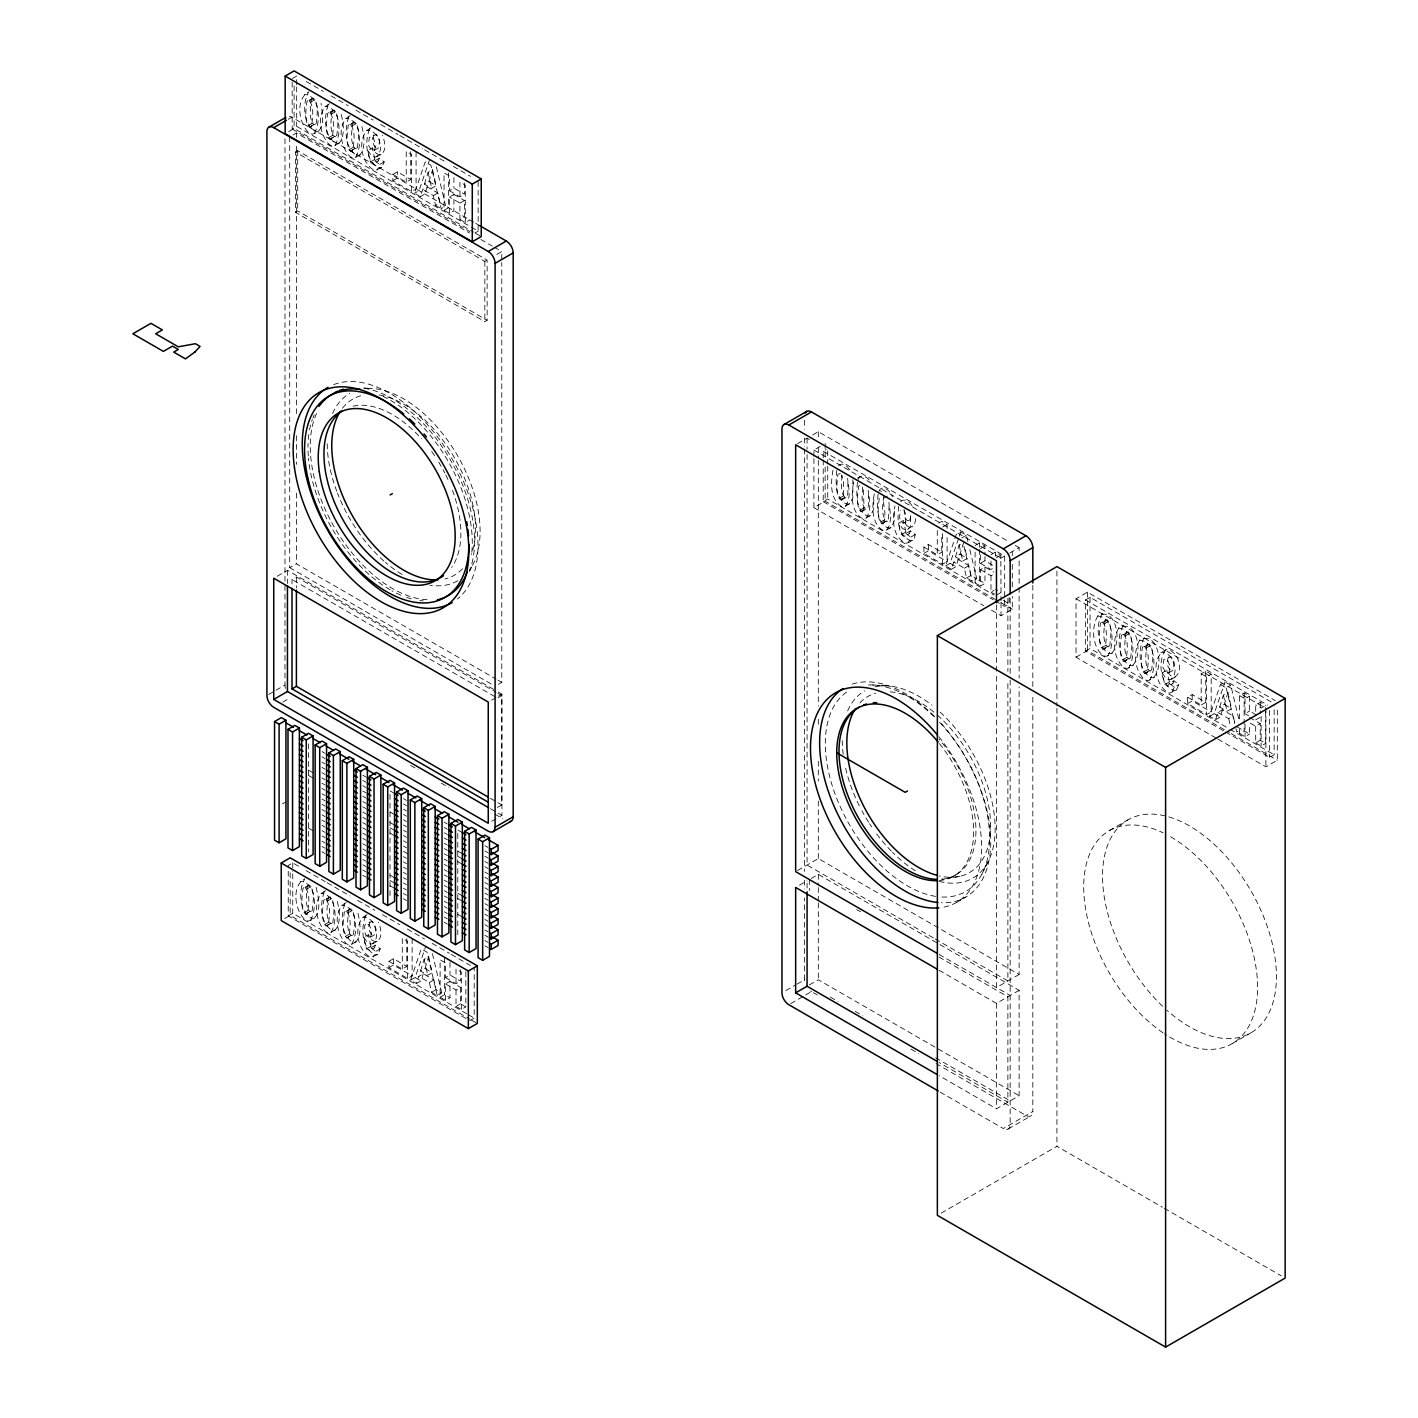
<?xml version="1.0" encoding="UTF-8"?>
<svg xmlns="http://www.w3.org/2000/svg" width="1418" height="1418" viewBox="0 0 1418 1418"><rect width="100%" height="100%" fill="white"/><g stroke="black" fill="none" stroke-linecap="round" stroke-linejoin="round"><path stroke-width="0.75" stroke-dasharray="5 3.75" d="M841.743 475.278C842.221 482.368 839.527 491.461 844.809 497.204L847.202 496.3L847.875 492.844L847.875 478.823M862.392 487.207C862.871 494.297 860.177 503.39 865.459 509.133L867.851 508.229L868.525 504.755L868.525 490.752M915.78 518.634L914.468 524.944L906.439 529.818A8.366 4.821 60 0 1 902.185 528.01L898.782 523.1L903.284 520.495L906.687 525.404A8.366 4.821 60 0 0 910.941 527.23L912.235 526.929M910.781 515.709L909.753 520.424L902.717 523.26L899.491 517.765L900.377 510.055M904.01 509.257L904.755 517.623L907.219 520.654L909.753 520.424M836.762 470.386C835.84 481.376 834.723 495.839 844.791 503.142A9.66 5.583 60 0 0 849.754 503.638L852.838 497.736L852.838 479.639M857.411 482.315C856.49 493.287 855.373 507.768 865.441 515.071A9.66 5.583 60 0 0 870.404 515.567L873.488 509.647L873.931 495.928M878.061 494.226C877.139 505.216 876.023 519.679 886.09 526.982A9.66 5.583 60 0 0 891.053 527.478L894.138 521.576L894.581 507.839M898.675 506.244C897.204 518.031 897.31 535.579 910.533 540.559L914.362 538.149L915.266 534.551L910.338 530.935L905.836 533.523L904.95 536.128L902.965 536.022L900.182 532.335L898.782 523.1M370.984 127.797C355.989 135.295 360.509 164.364 375.008 170.514L381.726 167.484L384.225 161.9L379.297 158.284L374.813 160.89L373.909 163.478L370.382 161.971L367.758 150.45L372.243 147.862L375.646 152.772A8.366 4.821 60 0 0 379.9 154.58C387.504 151.992 384.774 140.843 382.293 135.242M379.297 158.284L378.411 160.89L373.909 163.478M367.049 914.699C352.054 922.196 356.574 951.265 371.073 957.416L377.791 954.385L380.29 948.802L375.362 945.186L370.86 947.791L369.974 950.397L366.447 948.872L363.823 937.351L368.308 934.763L371.711 939.673A8.366 4.821 60 0 0 375.965 941.481C383.569 938.893 380.839 927.744 378.358 922.143M375.362 945.186L374.476 947.791L369.974 950.397M879.195 498.232C878.575 506.368 876.111 516.808 881.606 523.65L888.501 520.158L889.175 502.663M883.698 495.644C883.077 503.762 880.596 514.22 886.108 521.044L887.455 521.257M910.338 530.935L909.452 533.54L904.95 536.128M1169.301 683.458L1167.528 686.383L1164.816 684.557L1162.157 672.876L1166.713 670.235L1170.169 675.216A8.49 4.892 60 0 0 1174.476 677.06C1184.881 671.547 1178.057 650.88 1167.032 649.409C1149.679 655.293 1154.482 686.932 1169.513 693.225L1176.337 690.141L1178.872 684.486L1173.874 680.817L1169.301 683.458L1174.317 687.11L1178.872 684.486M1173.874 680.817L1172.97 683.458L1168.397 686.099M384.225 161.9L379.74 164.488L377.223 170.071M380.29 948.802L375.805 951.389L373.288 956.99M915.266 534.551L910.764 537.138L908.264 542.722L906.049 543.165C892.117 537.582 892.135 518.421 894.988 506.031M1174.317 687.11L1171.764 692.782M833.004 470.102C830.895 481.783 829.707 497.665 840.289 505.747A9.66 5.583 60 0 0 845.252 506.244L849.754 503.638M853.654 482.014C851.544 493.712 850.357 509.594 860.939 517.659A9.66 5.583 60 0 0 865.902 518.155L870.404 515.567M874.303 493.943C872.194 505.641 871.006 521.523 881.588 529.588A9.66 5.583 60 0 0 886.551 530.084L891.053 527.496M424.443 184.145L428.094 172.376L432.579 169.77L436.195 185.74L431.692 188.346L424.443 184.145L428.927 181.557L432.579 169.77M420.508 971.046L424.142 959.277L428.644 956.671L432.26 972.642L427.757 975.247L420.508 971.046L424.992 968.459L428.644 956.671M955.484 556.795L959.117 545.008L963.62 542.42L959.968 554.208L955.484 556.795L962.733 560.979L967.218 558.391L964.524 546.409M1219.675 707.068L1223.38 695.104L1227.935 692.48L1231.586 708.681L1227.031 711.304L1219.675 707.068L1224.23 704.427L1227.935 692.48M436.354 166.792L445.713 206.053L441.211 208.641L430.877 165.25L425.187 161.971L414.552 193.256L420.384 196.623L422.706 189.463L427.208 186.857L437.825 192.99L440.005 202.756L435.521 205.362L433.323 195.595L422.706 189.463M427.208 186.857L424.886 194.018L420.384 196.623M437.276 995.542L426.942 952.152L421.252 948.872L410.617 980.157L416.449 983.525L418.771 976.364L423.273 973.776L433.89 979.891L436.07 989.658L441.778 992.955L437.276 995.542L431.586 992.263L429.388 982.497L418.771 976.364M416.449 983.525L420.951 980.937L423.273 973.776M967.891 541.499L966.402 535.295L960.73 532.016L956.228 534.604L945.593 565.906L951.425 569.274L953.747 562.113L958.249 559.507L968.866 565.64L971.046 575.407L976.754 578.704L972.252 581.291L966.544 577.995L964.364 568.228L953.747 562.113M951.425 569.274L955.927 566.668L958.249 559.507M1238.765 718.802L1230.771 685.249L1224.992 681.916L1220.437 684.557L1209.643 716.303L1215.563 719.724L1217.92 712.456L1222.493 709.815L1233.252 716.037L1235.025 723.96M1215.563 719.724L1220.136 717.083L1222.493 709.815M429.689 159.365L419.054 190.65L414.552 193.256M410.617 980.157L415.119 977.551L425.754 946.267M945.593 565.906L950.095 563.301L958.603 538.273M959.312 536.181L960.73 532.016M1209.643 716.303L1214.216 713.662L1224.992 681.916M374.21 150.379L378.712 147.791L379.51 139.833L376.444 134.426L369.336 137.404L368.45 145.115L371.693 150.609L374.21 150.379L374.99 148.66L375.008 142.42L373.253 138.166L370.577 136.695M363.823 937.351L367.227 942.261A8.366 4.821 60 0 0 371.463 944.087C379.457 940.701 376.833 926.769 372.509 921.328L365.401 924.306L364.55 926.114L365.277 934.48L369.141 937.883L371.055 935.561L371.073 929.322L369.318 925.068L366.642 923.597M370.275 937.28L374.777 934.692C377.844 927.638 370.807 915.638 362.547 917.286M905.251 523.029L906.049 515.071L904.276 510.817M1168.716 672.806L1173.271 670.165L1174.086 662.082L1170.984 656.605L1163.77 659.636L1162.866 667.453L1166.145 673.018L1168.716 672.806L1169.495 671.051L1169.513 664.723L1167.723 660.398L1165.011 658.909M373.838 134.816L372.686 139.567L373.714 144.973L376.178 148.004L378.712 147.791M369.903 921.718L368.751 926.468L369.779 931.874L372.243 934.905L374.777 934.692M1168.326 656.995L1167.174 661.816L1168.202 667.311L1170.719 670.395L1173.271 670.165M469.464 571.454L472.938 564.453M981.93 874.073L987.991 861.807M328.161 104.861C324.137 116.63 323.694 133.877 334.4 142.42A9.66 5.583 60 0 0 339.363 142.917C345.726 134.533 343.103 121.682 340.657 112.057M348.81 116.772C344.787 128.559 344.344 145.806 355.049 154.349A9.66 5.583 60 0 0 360.012 154.846C366.376 146.462 363.752 133.593 361.306 123.986M324.226 891.762C320.202 903.55 319.759 920.778 330.465 929.322A9.66 5.583 60 0 0 335.428 929.818C341.791 921.434 339.168 908.584 336.722 898.977M344.875 903.674C340.852 915.461 340.409 932.707 351.115 941.251A9.66 5.583 60 0 0 356.078 941.747C362.441 933.363 359.817 920.495 357.371 910.888M858.156 479.426C860.513 472.637 868.578 477.494 870.404 482.102M878.806 491.337C882.102 483.467 891.089 491.266 892.347 496.637M369.602 128.896C364.621 141.215 365.33 161.989 379.51 167.909L381.726 167.484M365.667 915.798C360.686 928.134 361.395 948.89 375.575 954.81L377.791 954.385M307.901 100.625L306.855 101.742C306.253 109.877 303.771 120.317 309.266 127.159L316.179 123.667C316.817 115.532 319.263 105.092 313.768 98.25L307.901 100.625L309.266 100.838C314.761 107.697 312.314 118.119 311.676 126.255L310.631 127.372M312.403 98.019L311.357 99.154C310.737 107.272 308.273 117.729 313.768 124.554L315.115 124.766M328.551 112.554L327.505 113.67C326.902 121.806 324.421 132.246 329.915 139.088L336.828 135.579C337.466 127.443 339.912 117.02 334.418 110.161L328.551 112.554L329.915 112.766C335.41 119.608 332.964 130.048 332.326 138.184L331.28 139.283M333.053 109.948L332.007 111.065C331.387 119.201 328.923 129.641 334.418 136.482L335.765 136.695M349.2 124.465L348.154 125.582C347.552 133.717 345.07 144.157 350.565 150.999L357.478 147.507C358.116 139.372 360.562 128.932 355.067 122.09L349.2 124.465L350.565 124.678C356.06 131.537 353.614 141.977 352.976 150.095L351.93 151.212M353.702 121.877L352.657 122.994C352.036 131.13 349.572 141.57 355.067 148.411L356.414 148.606M303.966 887.526L302.92 888.643C302.318 896.779 299.836 907.219 305.331 914.061L312.226 910.569C312.882 902.433 315.328 891.993 309.833 885.151L303.966 887.526L305.331 887.739C310.826 894.598 308.38 905.021 307.741 913.157L306.696 914.273M308.468 884.938L307.422 886.055C306.802 894.191 304.321 904.631 309.833 911.473L311.18 911.668M324.616 899.455L323.57 900.572C322.967 908.708 320.486 919.148 325.98 925.989L332.875 922.48C333.531 914.362 335.977 903.922 330.483 897.062L324.616 899.455L325.98 899.668C331.475 906.51 329.029 916.95 328.391 925.085L327.345 926.184M329.118 896.85L328.072 897.966C327.452 906.102 324.97 916.542 330.483 923.384L331.83 923.597M345.265 911.366L344.219 912.483C343.617 920.619 341.135 931.077 346.63 937.901L353.525 934.409C354.181 926.273 356.627 915.833 351.132 908.991L345.265 911.366L346.63 911.579C352.125 918.439 349.679 928.879 349.041 937.014L347.995 938.113M349.767 908.778L348.722 909.895C348.101 918.031 345.62 928.471 351.132 935.313L352.479 935.525M859.592 485.186L858.546 486.321C857.925 494.439 855.462 504.897 860.956 511.721L866.806 509.346M1101.431 622.307L1100.368 623.441C1099.748 631.701 1097.231 642.301 1102.814 649.231L1109.815 645.686C1110.471 637.426 1112.953 626.845 1107.387 619.896L1101.431 622.307L1102.814 622.52C1108.38 629.486 1105.916 640.067 1105.242 648.327L1104.179 649.444M1105.987 619.666L1104.941 620.818C1104.303 629.06 1101.786 639.66 1107.387 646.59L1108.752 646.803M1122.382 634.413L1121.319 635.548C1120.699 643.79 1118.182 654.389 1123.765 661.337L1130.766 657.775C1131.422 649.533 1133.904 638.933 1128.338 631.985L1122.382 634.413L1123.765 634.626C1129.331 641.574 1126.867 652.156 1126.211 660.416L1125.148 661.55M1126.955 631.772L1125.892 632.907C1125.254 641.166 1122.737 651.766 1128.338 658.696L1129.703 658.909M1143.333 646.502L1142.27 647.636C1141.65 655.896 1139.133 666.495 1144.716 673.426L1151.717 669.881C1152.373 661.621 1154.855 651.039 1149.289 644.091L1143.333 646.502L1144.716 646.714C1150.282 653.68 1147.818 664.262 1147.162 672.522L1146.099 673.639M1147.906 643.861L1146.843 645.013C1146.223 653.255 1143.706 663.854 1149.289 670.785L1150.654 670.998M840.307 473.488L837.896 474.392C837.276 482.528 834.812 492.968 840.307 499.81L842.717 498.906L843.373 495.431L843.373 481.429L841.654 474.835M862.304 511.933L864.023 507.36L863.367 489.086M882.953 523.862L884.672 519.272L884.903 512.394L882.953 498.675L887.455 496.087M318.713 130.988A9.66 5.583 60 0 1 313.75 130.491C303.222 121.824 302.264 102.77 308.805 91.816C294.926 99.065 298.737 124.022 309.248 133.097A9.66 5.583 60 0 0 314.229 133.593C326.388 129.109 322.046 113.068 321.053 103.266M329.455 103.744C315.576 110.994 319.387 135.933 329.898 145.008A9.66 5.583 60 0 0 334.878 145.522L339.363 142.917M350.104 115.656C336.226 122.905 340.036 147.862 350.547 156.937A9.66 5.583 60 0 0 355.528 157.433L360.012 154.846M314.778 917.907A9.66 5.583 60 0 1 309.815 917.411C299.287 908.725 298.329 889.671 304.87 878.717C290.991 885.966 294.802 910.923 305.313 919.998A9.66 5.583 60 0 0 310.294 920.495C323.074 915.248 318.359 897.488 316.072 887.048M325.52 890.646C311.641 897.895 315.452 922.834 325.963 931.927A9.66 5.583 60 0 0 330.943 932.424L335.428 929.818M838.552 465.583C843.462 460.956 849.435 468.294 851.048 472.797M346.169 902.557C332.291 909.824 336.101 934.763 346.612 943.839A9.66 5.583 60 0 0 351.593 944.335L356.078 941.747M1097.78 615.997C1091.133 627.111 1092.108 646.448 1102.796 655.258A9.802 5.654 60 0 0 1107.83 655.754C1124.155 649.798 1117.49 604.44 1097.78 615.997C1114.194 617.114 1114.725 644.977 1107.83 655.772M1102.335 613.374C1095.706 624.487 1096.681 643.825 1107.352 652.617A9.802 5.654 60 0 0 1112.403 653.131M1118.731 628.103C1112.102 639.217 1113.059 658.555 1123.747 667.346A9.802 5.654 60 0 0 1128.781 667.86C1145.124 661.905 1138.459 616.529 1118.731 628.103C1135.144 629.202 1135.676 657.083 1128.781 667.86M1123.286 625.462C1116.657 636.576 1117.632 655.914 1128.303 664.723A9.802 5.654 60 0 0 1133.354 665.219M1139.682 640.192C1133.053 651.305 1134.028 670.643 1144.698 679.452A9.802 5.654 60 0 0 1149.75 679.949C1166.075 673.993 1159.41 628.635 1139.682 640.192C1156.113 641.308 1156.627 669.172 1149.75 679.949M1144.237 637.568C1137.608 648.682 1138.583 668.02 1149.271 676.811A9.802 5.654 60 0 0 1154.305 677.325M314.229 133.593C321.017 122.976 320.486 95.502 304.303 94.403M334.878 145.522C341.667 134.887 341.135 107.413 324.952 106.332M355.528 157.433C362.317 146.816 361.785 119.342 345.602 118.261M310.294 920.495C317.065 909.877 316.551 882.404 300.368 881.322M330.943 932.424C337.714 921.789 337.2 894.315 321.017 893.234M845.252 506.244C851.42 498.852 848.655 487.349 847.592 478.504M351.593 944.335C358.364 933.718 357.85 906.244 341.667 905.163M865.902 518.155C872.07 510.764 869.305 499.278 868.241 490.433M886.551 530.084C892.72 522.693 889.955 511.189 888.891 502.344M900.625 501.547C905.393 497.186 911.331 503.585 913.316 507.892M1165.436 649.869C1157.637 661.337 1159.764 684.539 1174.086 690.584L1176.337 690.141M367.758 150.45L371.161 155.36A8.366 4.821 60 0 0 375.398 157.168C386.05 151.85 378.393 128.701 366.5 130.385M907.733 529.517L910.693 525.883L910.657 515.585M1162.157 672.876L1165.614 677.857A8.49 4.892 60 0 0 1169.921 679.683C1180.715 674.294 1172.952 650.791 1160.881 652.51M309.266 100.838L313.768 98.25M310.631 102.185L315.115 99.597M288.226 119.289L291.842 117.198L473.789 222.236M296.681 84.743L296.681 75.987L292.179 78.575L292.179 129.003L296.681 126.397L478.132 231.152L478.132 180.742M288.74 131.626L294.111 128.524L473.612 232.144M329.915 112.766L334.418 110.161M307.901 125.794L312.403 123.206M293.065 134.923L296.397 133.008L469.447 232.906M331.28 114.114L335.765 111.526M309.266 127.159L313.768 124.554M295.423 152.01L297.709 150.698L487.118 260.043L487.118 320.308L484.832 321.62L295.423 212.275L295.423 152.01L484.832 261.373L487.118 260.043M328.551 137.723L333.053 135.118M350.565 124.678L355.067 122.09M351.93 126.042L356.414 123.437M329.915 139.088L334.418 136.482M349.2 149.634L353.702 147.047M350.565 150.999L355.067 148.411M376.709 156.884L381.194 154.278M370.382 161.971L374.884 159.365L378.411 160.89M295.423 212.275L297.709 210.945L487.118 320.308M416.077 151.815L416.077 188.931L411.574 191.536L392.875 180.724L392.875 174.432L397.359 171.826L410.724 179.537L410.724 148.73M392.875 180.724L397.359 178.136L397.359 171.826M392.875 174.432L406.222 182.142L410.724 179.537M433.323 195.595L437.825 192.99M449.417 213.374L449.417 197.013L453.92 194.426L453.92 210.786L449.417 213.374L444.047 210.289L444.047 172.854L449.417 175.956L449.417 190.686L453.92 188.098L464.448 194.16L464.448 179.43M449.417 190.686L459.946 196.765L464.448 194.16M444.047 210.289L448.549 207.684L448.549 170.266M459.946 203.093L464.448 200.505L464.448 216.865L459.946 219.453L459.946 203.093L449.417 197.013M459.946 219.453L465.299 222.555L469.801 219.95M475.136 232.889L478.132 231.152M496.761 254.46L501.777 251.571L501.777 260.416M289.715 136.855L289.715 567.679L296.397 563.815L496.07 679.098M277.166 576.24L287.446 570.32L496.194 690.832M292.002 583.915L292.002 579.537L296.397 577.002L496.07 692.268M268.711 694.43L274.135 691.293M275.943 690.247L284.983 685.036L284.983 583.312M282.785 702.105L290.034 697.922M797.554 443.674L807.072 438.18L810.883 440.395M812.691 434.936L818.31 431.692L1007.649 541.002M813.914 456.436L813.914 450.038L823.273 444.632M823.22 457.801L823.22 451.225L826.215 449.488M282.43 803.864L285.851 801.879M498.427 684.327L501.777 682.395L501.777 262.614M857.482 478.114L860.496 476.377M823.22 459.999L823.22 501.653L827.722 499.047L993.894 594.993M813.914 458.581L813.914 507.662L825.152 501.174L998.928 601.498M838.942 498.445L843.444 495.839M491.674 700.084L496.814 697.124M498.516 696.132L501.937 694.146L501.937 815.368L498.516 817.335M840.307 499.81L844.809 497.204M497.381 807.462L501.777 804.91L501.777 695.564L497.381 698.099L292.002 579.537M841.654 500.022L846.156 497.417M859.592 510.356L864.094 507.768M860.956 511.721L865.459 509.133M880.241 522.285L884.743 519.697M298.471 866.185L292.746 862.888L288.244 865.476L288.244 915.904L465.884 1018.461M881.606 523.65L886.108 521.044M901.423 534.621L905.925 532.016L909.452 533.54M305.331 887.739L309.833 885.151M938.751 523.1L941.747 521.363L947.1 524.465L947.1 528.825M306.696 889.104L311.18 886.498M908.264 542.722L912.767 540.134M942.615 527.053L947.1 524.465M947.1 537.564L947.1 561.581L942.615 564.169L923.898 553.375L923.898 547.064L928.4 544.477L941.747 552.187L941.747 534.568M288.244 915.904L292.746 913.298L466.557 1013.657M284.805 918.527L290.176 915.425L469.677 1019.063M923.898 553.375L928.4 550.787L947.1 561.581M325.98 899.668L330.483 897.062M303.966 912.696L308.468 910.108M327.345 901.015L331.83 898.427M305.331 914.061L309.833 911.473M961.9 537.901L966.402 535.295M923.898 547.064L937.263 554.775L941.747 552.187M491.674 821.288L496.814 818.328M975.088 545.505L979.59 542.899L984.961 546.001L984.961 554.42M346.63 911.579L351.132 908.991M324.616 924.625L329.118 922.019M347.995 912.944L352.479 910.338M325.98 925.989L330.483 923.384M980.458 548.606L984.961 546.001M964.364 568.228L968.866 565.64M990.987 554.686L995.471 552.081L1000.824 555.165L1001.037 600.753M980.458 554.917L980.458 563.336L984.961 560.73L995.471 566.81M996.34 557.77L1000.824 555.165M984.961 567.058L984.961 583.436L980.458 586.024L980.458 569.664L984.961 567.058L993.734 572.128M345.265 936.536L349.767 933.948M966.544 577.995L971.046 575.407M1000.275 558.515L1008.535 553.747M1009.758 553.038L1019.117 547.632L1019.117 552.045M346.63 937.901L351.132 935.313M980.458 563.336L990.987 569.416L993.983 567.679M975.088 552.098L975.088 582.922L979.59 580.334L984.961 583.436M980.458 569.664L990.987 575.743L993.983 574.006M372.757 943.785L377.259 941.18M366.447 948.872L370.949 946.285L374.476 947.791M990.987 575.743L990.987 592.104L993.983 590.367M996.34 595.188L1000.824 592.6L995.471 589.516M412.124 938.716L412.124 975.832L407.64 978.438L388.94 967.643L388.94 961.333L393.424 958.728L406.789 966.438L406.789 935.632M995.117 600.895L1004.671 606.408L1009.173 603.802L1009.173 597.226M388.94 967.643L393.424 965.038L412.124 975.832M991.501 610.183L1001.037 615.696L1012.292 609.208L1012.292 596.411M388.94 961.333L402.287 969.043L406.789 966.438M1216.041 738.034L1076.032 657.208L1076.032 598.733L1087.446 592.139L1275.402 700.669M1223.557 730.819L1085.479 651.092L1085.479 599.938L1090.034 597.297L1272.23 702.495M429.388 982.497L433.89 979.891M445.482 1000.293L445.482 983.915L449.985 981.327L449.985 997.687L445.482 1000.293L440.112 997.191L440.112 959.756L445.482 962.857L445.482 977.587L449.985 974.999L460.513 981.061L460.513 966.332M431.586 992.263L436.07 989.658M445.482 977.587L456.011 983.667L460.513 981.061M440.112 997.191L444.614 994.585L449.985 997.687M445.482 983.915L456.011 989.994L460.513 987.407L460.513 1003.767L465.848 1006.851L465.848 969.433M1102.814 622.52L1107.387 619.896M1104.179 623.902L1108.752 621.261M456.011 989.994L456.011 1006.355L460.513 1003.767M456.011 1006.355L461.364 1009.456L465.848 1006.851M1085.479 651.092L1090.034 648.469L1228.13 728.196M1076.032 657.208L1087.446 650.614L1229.371 732.557M1123.765 634.626L1128.338 631.985M1101.431 647.849L1105.987 645.208M1125.148 635.991L1129.703 633.367M1102.814 649.231L1107.387 646.59M469.695 1020.659L474.197 1018.071L474.197 967.643M1144.716 646.714L1149.289 644.091M1122.382 659.955L1126.955 657.314M1146.099 648.097L1150.654 645.456M1123.765 661.337L1128.338 658.696M797.554 870.528L818.31 858.546L1019.117 974.485L1019.117 686.968M1143.333 672.043L1147.906 669.402M1144.716 673.426L1149.289 670.785M799.451 885.24L807.072 880.862M811.131 878.504L818.31 874.357L1019.117 990.296L1019.117 1095.706L996.464 1108.787L939.088 1075.659M1171.233 679.382L1175.806 676.758M1164.816 684.557L1169.389 681.916L1172.97 683.458M1205.743 702.389L1201.188 705.012L1201.188 673.745L1205.743 671.122L1211.185 674.241L1211.185 711.907L1206.612 714.548L1187.646 703.594L1187.646 697.195L1192.201 694.554L1205.743 702.389L1205.743 671.122M1201.188 673.745L1206.612 676.882L1211.185 674.241M1187.646 703.594L1192.201 700.953L1211.185 711.907M1220.437 684.557L1226.198 687.89L1230.771 685.249M1239.562 718.802L1239.562 695.6L1244.135 692.959L1249.595 696.114L1249.595 711.056L1256.702 715.168M1239.562 695.6L1245.022 698.755L1249.595 696.114M953.587 876.164L955.874 874.853M1217.92 712.456L1228.697 718.66L1233.252 716.037M1255.692 711.322L1255.692 704.906L1260.265 702.282L1265.689 705.42M1245.022 698.755L1245.022 713.697L1249.595 711.056M1264.165 706.288L1261.134 708.043L1255.692 704.906M785.732 990.668L795.179 985.209M797.058 984.127L804.626 979.767L804.626 897.948M1255.692 719.865L1260.265 717.224L1260.265 710.826M1239.562 729.348L1239.562 733.567L1244.135 730.944L1249.595 734.081L1249.595 723.712M1250.357 723.198L1255.692 726.282L1260.265 723.641L1260.265 740.249L1265.689 743.386L1265.689 707.529M809.341 984.943L818.31 979.767L1019.117 1095.706M956.565 902.397L965.693 897.133M1239.562 733.567L1245.022 736.722L1249.595 734.081M790.695 1003.607L803.917 995.985M805.796 994.887L811.468 991.625L817.211 994.94M1255.692 726.282L1255.692 742.89L1260.265 740.249M1109.16 830.7L1127.984 819.834M1255.692 742.89L1261.134 746.028L1265.689 743.386M1225.489 731.936L1269.589 757.389L1274.162 754.766L1274.162 705.739M1217.956 739.15L1265.902 766.837L1277.317 760.243L1277.317 708.273M1019.117 974.485L996.464 987.566L996.464 673.497M939.088 970.249L996.464 1003.377L1019.117 990.296M940.116 1092.055L1003.306 1128.533L1032.818 1111.517L1032.818 695.777M1008.145 1129.029L1030.815 1115.948M1232.118 1043.666L1250.942 1032.8M941.162 1213.152L1056.924 1146.311L1162.405 1207.214M959.951 876.306L941.694 879.231A96.814 55.905 60 0 0 975.921 828.786A96.814 55.905 60 0 0 939.088 739.132M363.54 387.983L371.339 388.497M872.744 684.983L886.41 685.851M879.763 490.575L881.606 491.372M306.235 81.5L323.428 91.426M331.068 95.839L348.261 105.747M355.9 110.161L373.076 120.087M380.715 124.5L397.909 134.426M399.823 135.525L422.741 148.766M424.656 149.865L445.66 161.989M453.299 166.402L470.492 176.328M453.92 194.426L464.448 200.505M428.927 181.557L436.195 185.74M475.704 223.335L479.532 225.551M435.521 205.362L441.211 208.641M475.526 233.261L481.251 236.558M1015.288 545.416L1019.117 547.632M292.179 129.003L469.819 231.559M480.862 239.5L492.259 246.076M494.173 247.175L501.777 251.571M1085.479 599.938L1267.674 705.136M823.22 451.225L1004.671 555.98L1004.671 597.634M1076.032 598.733L1265.902 708.362L1265.902 766.837M813.914 450.038L1001.037 558.072M1245.022 713.697L1248.584 715.753M1249.595 717.49L1260.265 723.641M1224.23 704.427L1231.586 708.681M959.968 554.208L967.218 558.391M1187.646 697.195L1201.188 705.012M1214.216 713.662L1220.136 717.083M1236.921 726.778L1241.264 729.277L1236.691 731.918L1235.202 725.626M950.095 563.301L955.927 566.668M1230.044 729.295L1274.162 754.766M975.088 582.922L980.458 586.024M990.987 592.104L994.55 594.16M1003.448 600.505L1009.173 603.802M1231.285 733.673L1277.317 760.243M1000.824 602.597L1012.292 609.208M823.22 501.653L993.203 599.779M813.914 507.662L983.862 605.77M497.966 680.197L501.777 682.395M933.292 937.918L807.072 865.051L807.072 451.456M935.206 939.017L1007.879 980.99L1007.879 680.179M289.715 567.679L493.198 685.16M498.108 691.949L501.937 694.146M497.966 693.367L501.777 695.564M939.088 954.438L1010.165 995.471M856.791 909.558L860.62 911.774M939.017 957.044L1007.879 996.801L1007.879 1102.194L939.017 1062.437M490.362 798.334L496.07 801.631M497.966 802.73L501.777 804.91M830.381 997.084L838.038 1001.498M855.249 1011.442L862.888 1015.855M935.579 1057.81L1010.165 1100.882M911.047 1049.125L918.722 1053.539M935.951 1063.5L1025.958 1115.47A9.678 5.583 60 0 0 1032.818 1111.517M490.451 808.721L496.194 812.053M498.108 813.152L501.937 815.368M410.582 765.436L418.239 769.868M441.228 783.126L448.886 787.557M494.847 814.092L502.504 818.523M1164.32 1208.331L1281.305 1275.863M322.01 751.611L325.041 753.366M362.848 775.203L365.897 776.958M394.558 793.513L390.003 790.872L390.003 898.906M403.474 798.653L406.505 800.408M444.313 822.227L447.361 823.982M462.339 832.632L457.784 830.009L457.784 938.042M484.938 845.677L487.969 847.432M322.01 756.875L325.041 758.648M362.848 780.467L365.897 782.222M403.474 803.917L406.505 805.672M444.313 827.492L447.361 829.246M484.938 850.942L487.969 852.714M322.01 762.157L325.041 763.912M362.848 785.732L365.897 787.486M403.474 809.182L406.505 810.936M444.313 832.774L447.361 834.528M484.938 856.224L487.969 857.979M322.01 767.422L325.041 769.176M362.848 791.014L365.897 792.768M403.474 814.464L406.505 816.219M444.313 838.038L447.361 839.793M484.938 861.488L487.969 863.243M322.01 772.686L325.041 774.441M362.848 796.278L365.897 798.033M390.003 811.947L394.558 814.588M403.474 819.728L406.505 821.483M444.313 843.302L447.361 845.057M457.784 851.084L462.339 853.725M484.938 866.752L487.969 868.507M308.539 770.187L313.094 772.828M322.01 777.968L325.041 779.723M362.848 801.542L365.897 803.297M403.474 824.992L406.505 826.747M444.313 848.584L447.361 850.339M457.784 856.348L462.339 858.989M484.938 872.035L487.969 873.789M308.539 775.451L313.094 778.092M322.01 783.232L325.041 784.987M362.848 806.807L365.897 808.579M390.003 822.493L394.558 825.134M403.474 830.274L406.505 832.029M444.313 853.849L447.361 855.603M457.784 861.63L462.339 864.253M484.938 877.299L487.969 879.054M322.01 788.497L325.041 790.251M362.848 812.089L365.897 813.843M390.003 827.757L394.558 830.399M403.474 835.539L406.505 837.294M444.313 859.113L447.361 860.868M484.938 882.563L487.969 884.318M322.01 793.779L325.041 795.533M362.848 817.353L365.897 819.108M390.003 833.04L394.558 835.663M403.474 840.803L406.505 842.558M444.313 864.395L447.361 866.15M484.938 887.845L487.969 889.6M322.01 799.043L325.041 800.798M362.848 822.617L365.897 824.39M403.474 846.067L406.505 847.84M444.313 869.659L447.361 871.414M484.938 893.11L487.969 894.864M322.01 804.307L325.041 806.062M362.848 827.899L365.897 829.654M403.474 851.349L408.029 853.973M444.313 874.924L447.361 876.678M484.938 898.374L487.969 900.129M322.01 809.589L325.041 811.344M362.848 833.164L365.897 834.918M403.474 856.614L406.505 858.369M444.313 880.206L447.361 881.961M484.938 903.656L487.969 905.411M322.01 814.854L325.041 816.608M362.848 838.428L365.897 840.183M403.474 861.878L406.505 863.651M444.313 885.47L447.361 887.225M457.784 893.234L462.339 895.875M484.938 908.92L487.969 910.675M322.01 820.118L325.041 821.873M362.848 843.71L365.897 845.465M403.474 867.16L406.505 868.915M444.313 890.734L447.361 892.489M457.784 898.516L462.339 901.139M484.938 914.185L487.969 915.939M322.01 825.4L325.041 827.155M362.848 848.974L365.897 850.729M403.474 872.424L406.505 874.179M444.313 896.016L447.361 897.771M484.938 919.467L487.969 921.221M322.01 830.664L325.041 832.419M362.848 854.239L365.897 855.993M403.474 877.689L406.505 879.444M444.313 901.281L447.361 903.036M484.938 924.731L487.969 926.486M308.539 828.165L313.094 830.788M322.01 835.929L325.041 837.683M362.848 859.521L365.897 861.275M390.003 875.19L394.558 877.831M403.474 882.971L406.505 884.726M444.313 906.545L447.361 908.3M457.784 914.326L462.339 916.95M484.938 929.995L487.969 931.75M322.01 841.193L325.041 842.966M362.848 864.785L365.897 866.54M390.003 880.454L394.558 883.095M403.474 888.235L406.505 889.99M444.313 911.809L447.361 913.582M484.938 935.277L487.969 937.032M322.01 846.475L325.041 848.23M362.848 870.049L365.897 871.804M390.003 885.736L394.558 888.359M403.474 893.5L406.505 895.254M444.313 917.091L447.361 918.846M484.938 940.542L487.969 942.296M322.01 851.739L325.041 853.494M362.848 875.331L365.897 877.086M403.474 898.782L406.505 900.536M444.313 922.356L447.361 924.111M484.938 945.806L487.969 947.561M306.111 870.599L325.218 881.624M327.133 882.74L350.051 895.963M357.69 900.377L374.884 910.303M382.523 914.716L399.699 924.642M407.338 929.056L424.531 938.982M432.171 943.378L449.364 953.304M451.279 954.42L470.368 965.445M449.985 981.327L460.513 987.407M424.992 968.459L432.26 972.642M415.119 977.551L420.951 980.937M468.472 1014.756L474.197 1018.071M471.591 1020.162L477.317 1023.459M905.836 533.523L910.764 537.138M374.813 160.89L379.74 164.488M370.86 947.791L375.805 951.389M1169.389 681.916L1166.713 670.235M905.925 532.016L903.284 520.495M374.884 159.365L372.243 147.862M370.949 946.285L368.308 934.763M1226.198 687.89L1234.706 723.534M969.859 549.759L976.754 578.704M963.885 546.16L972.252 581.291M432.419 953.694L441.778 992.955M1223.38 695.104L1227.031 711.304M959.117 545.008L962.733 560.979M428.094 172.376L431.692 188.346M424.142 959.277L427.757 975.247M1228.697 718.66L1230.47 726.601M1269.589 710.507L1269.589 757.389M1261.134 716.48L1261.134 746.028M1260.265 702.282L1260.265 708.681M1245.022 724.261L1245.022 736.722M1244.135 692.959L1244.135 730.944M1206.612 676.882L1206.612 714.548M1192.201 694.554L1192.201 700.953M1090.034 597.297L1090.034 648.469M1087.446 592.139L1087.446 650.614M1056.924 571.046L1056.924 706.022M1056.924 708.22L1056.924 1146.311M1032.818 585.226L1032.818 686.932M1019.117 560.89L1019.117 585.226M1019.117 587.442L1019.117 678.123M1012.292 551.584L1012.292 555.856M1012.292 564.399L1012.292 587.867M1010.165 598.29L1010.165 677.91M1010.165 680.108L1010.165 1124.58A9.678 5.583 60 0 1 1003.306 1128.533M1007.879 598.361L1007.879 671.334M1004.671 599.832L1004.671 606.408M1001.037 602.898L1001.037 615.696M996.464 604.937L996.464 671.299M996.464 1003.377L996.464 1108.787M995.471 552.081L995.471 556.281M990.987 560.996L990.987 569.416M984.961 556.53L984.961 560.73M979.59 542.899L979.59 547.313M979.59 549.51L979.59 580.334M942.615 533.611L942.615 564.169M937.263 530.562L937.263 554.775M928.4 544.477L928.4 550.787M827.722 450.818L827.722 463.97M827.722 466.168L827.722 499.047M825.152 443.55L825.152 456.348M825.152 467.018L825.152 501.174M818.31 431.692L818.31 438.322M818.31 447.166L818.31 458.227M818.31 460.442L818.31 705.951M818.31 719.21L818.31 725.856M818.31 761.236L818.31 781.141M818.31 801.046L818.31 858.546M818.31 874.357L818.31 885.346M818.31 887.544L818.31 900.714M818.31 902.911L818.31 979.767M809.341 879.532L809.341 890.522M807.072 438.18L807.072 449.24M807.072 883.059L807.072 889.635M804.626 420.295L804.626 429.14M804.626 437.985L804.626 446.83M804.626 449.045L804.626 871.414M804.626 880.259L804.626 889.104M484.832 261.373L484.832 321.62M465.299 222.555L465.299 185.12L459.946 182.036L459.946 196.765M461.364 1009.456L461.364 972.021L456.011 968.937L456.011 983.667M453.92 177.569L453.92 188.098M449.985 962.361L449.985 974.999M444.614 957.168L444.614 994.585M411.574 191.536L411.574 154.402L406.222 151.318L406.222 182.142M407.64 978.438L407.64 941.322L402.287 938.22L402.287 969.043M393.424 958.728L393.424 965.038M308.539 743.847L308.539 851.881M297.709 150.698L297.709 210.945M296.681 86.941L296.681 126.397M296.397 133.008L296.397 137.422M296.397 146.249L296.397 413.577M296.397 435.68L296.397 464.395M296.397 493.127L296.397 563.815M296.397 577.002L296.397 587.938M294.111 85.842L294.111 128.524M292.746 862.888L292.746 871.662M292.746 873.842L292.746 913.298M290.176 872.744L290.176 915.425M287.446 570.32L287.446 583.542M284.983 138.84L284.983 581.096M353.135 406.204A96.814 55.905 60 0 1 421.341 438.694M431.675 451.544A96.814 55.905 60 0 1 436.407 458.493M438.658 462.055A96.814 55.905 60 0 1 444.844 473.098M445.801 474.977A96.814 55.905 60 0 1 448.478 480.667M452.431 490.256A96.814 55.905 60 0 1 451.686 567.395M427.119 599.654A116.17 67.071 60 0 1 334.311 527.177A116.17 67.071 60 0 1 317.951 410.564M364.302 388.266A116.17 67.071 60 0 1 450.499 460.088A116.17 67.071 60 0 1 469.606 570.639M457.713 580.76A108.105 62.41 60 0 1 429.796 585.191M401.985 574.432A108.105 62.41 60 0 1 385.483 562.397M383.87 560.979A108.105 62.41 60 0 1 337.449 493.056M336.793 491.337A108.105 62.41 60 0 1 327.203 443.001M332.61 413.542A108.105 62.41 60 0 1 349.59 393.513M367.368 388.497A108.105 62.41 60 0 1 458.493 457.305A108.105 62.41 60 0 1 469.854 569.504M285.514 688.35A9.678 5.583 60 0 1 284.983 685.036M289.219 116.276A9.678 5.583 60 0 1 291.842 117.198M423.22 600.877A116.17 67.071 60 0 1 419.905 600.558M411.38 598.857A116.17 67.071 60 0 1 404.396 596.606M400.851 595.188A116.17 67.071 60 0 1 391.917 590.827M390.127 589.817A116.17 67.071 60 0 1 308.468 458.138M308.291 455.976A116.17 67.071 60 0 1 308.06 443.426M308.291 439.438A116.17 67.071 60 0 1 309.23 431.763M309.549 429.92A116.17 67.071 60 0 1 312.332 419.551M312.935 417.938A116.17 67.071 60 0 1 314.229 414.836M382.966 396.313A116.17 67.071 60 0 1 471.574 554.349M462.534 568.742A101.653 58.687 60 0 1 444.88 578.934M342.465 408.242A101.653 58.687 60 0 1 362.423 395.338M379.067 394.948A101.653 58.687 60 0 1 454.487 457.801A101.653 58.687 60 0 1 471.201 554.527M333.655 384.632A124.252 71.733 60 0 1 452.253 459.077A124.252 71.733 60 0 1 457.429 599.016M941.357 723.641A121.026 69.872 60 0 1 990.757 841.725A121.026 69.872 60 0 1 941.357 902.752M852.112 684.167A121.026 69.872 60 0 1 934.462 716.374M939.425 743.617A96.814 55.905 60 0 1 939.425 880.543M938.84 736.722A121.026 69.872 60 0 1 940.985 907.626M939.567 722.223A116.17 67.071 60 0 1 989.622 838.853A116.17 67.071 60 0 1 938.911 896.796M935.561 896.371A116.17 67.071 60 0 1 838.836 803.51A116.17 67.071 60 0 1 847.716 691.399M868.49 685A116.17 67.071 60 0 1 935.561 718.093M937.316 715.08A101.653 58.687 60 0 1 990.597 824.797A101.653 58.687 60 0 1 939.336 875.934M859.84 702.903A101.653 58.687 60 0 1 875.792 693.154M890.238 691.86A101.653 58.687 60 0 1 934.267 712.456M940.099 712.12A108.105 62.41 60 0 1 995.152 829.601A108.105 62.41 60 0 1 938.503 881.198M915.372 870.776A108.105 62.41 60 0 1 892.56 852.36M891.319 851.101A108.105 62.41 60 0 1 874.871 831.497M871.645 826.889A108.105 62.41 60 0 1 869.571 823.769M868.56 822.174A108.105 62.41 60 0 1 861.896 810.777M859.308 805.761A108.105 62.41 60 0 1 844.88 764.727M843.161 754.323A108.105 62.41 60 0 1 842.274 740.373M847.663 710.897A108.105 62.41 60 0 1 864.661 690.885M874.871 686.879A108.105 62.41 60 0 1 931.98 705.242M811.468 991.625A9.678 5.583 60 0 1 810.564 991.04M804.68 980.831A9.678 5.583 60 0 1 804.626 979.767M1168.804 816.874A122.958 70.989 60 0 1 1276.413 977.605A122.958 70.989 60 0 1 1166.961 1010.307M1162.6 1006.284A122.958 70.989 60 0 1 1102.566 873.506A122.958 70.989 60 0 1 1166.961 816.36M1170.648 836.797A122.958 70.989 60 0 1 1257.536 990.863A122.958 70.989 60 0 1 1164.586 1033.828M1163.061 1032.818A122.958 70.989 60 0 1 1083.707 886.994A122.958 70.989 60 0 1 1163.061 832.809"/><path stroke-width="1.5" d="M285.16 76.076L294.111 70.9L481.251 178.934L481.251 236.558L472.283 241.734L285.16 133.7L285.16 76.076L472.283 184.11L481.251 178.934M268.906 127.159L285.195 117.765M479.532 225.551L506.332 241.042A9.678 5.583 60 0 1 513.192 252.883L513.192 816.768L495.095 827.226A9.678 5.583 60 0 1 488.253 831.178L273.745 707.334A9.678 5.583 60 0 1 266.903 695.476L266.903 131.59A9.678 5.583 60 0 1 273.745 127.638L286.401 120.317M273.745 127.638L488.253 251.482L506.332 241.042M495.095 827.226L495.095 263.34L513.192 252.883M390.127 494.953L392.414 493.641M273.745 699.428L488.253 823.273L488.253 702.052L273.745 578.225L273.745 699.428L287.446 691.523L488.536 807.622M292.002 588.275L292.002 688.882L296.397 686.347L488.466 797.235M783.977 424.531L806.629 411.45M274.543 721.567L281.384 717.614L285.94 720.255L285.94 838.836L279.098 842.788L274.543 840.147L274.543 721.567L279.098 724.208L285.94 720.255M938.202 1090.938L788.816 1004.706A9.678 5.583 60 0 1 781.956 992.848L781.956 428.963A9.678 5.583 60 0 1 788.816 425.01L811.468 411.929L1025.958 535.774A9.678 5.583 60 0 1 1032.818 547.632L1032.818 583.011M287.996 729.348L294.838 725.396L299.411 728.037L299.411 846.599L292.569 850.552L287.996 847.929L287.996 729.348L292.569 731.989L299.411 728.037M301.697 737.254L308.539 733.301L313.094 735.942L313.094 854.505L306.253 858.457L301.697 855.834L301.697 737.254L306.253 739.895L313.094 735.942M315.151 745.017L322.01 741.065L326.565 743.706L326.565 862.286L319.724 866.238L315.151 863.597L315.151 745.017L319.724 747.658L326.565 743.706M328.852 752.923L335.694 748.97L340.249 751.611L340.249 870.191L333.407 874.144L328.852 871.503L328.852 752.923L333.407 755.564L340.249 751.611M342.305 760.704L349.165 756.751L353.72 759.392L353.72 877.955L346.878 881.907L342.305 879.284L342.305 760.704L346.878 763.345L353.72 759.392M356.007 768.609L362.848 764.656L367.404 767.298L367.404 885.86L360.562 889.813L356.007 887.189L356.007 768.609L360.562 771.25L367.404 767.298M369.46 776.373L376.319 772.42L380.875 775.061L380.875 893.641L374.033 897.594L369.46 894.953L369.46 776.373L374.033 779.014L380.875 775.061M383.161 784.278L390.003 780.325L394.558 782.966L394.558 901.547L387.717 905.499L383.161 902.858L383.161 784.278L387.717 786.919L394.558 782.966M396.615 792.059L403.474 788.107L408.029 790.748L408.029 909.31L401.188 913.263L396.615 910.64L396.615 792.059L401.188 794.7L408.029 790.748M281.225 862.977L290.176 857.801L477.317 965.835L477.317 1023.459L468.348 1028.635L281.225 920.601L281.225 862.977L468.348 971.011L477.317 965.835M410.316 799.965L417.158 796.012L421.731 798.653L421.731 917.216L414.871 921.168L410.316 918.545L410.316 799.965L414.871 802.606L421.731 798.653M423.769 807.728L430.629 803.776L435.184 806.417L435.184 924.997L428.342 928.95L423.769 926.308L423.769 807.728L428.342 810.369L435.184 806.417M437.471 815.634L444.313 811.681L448.886 814.322L448.886 932.902L442.026 936.855L437.471 934.214L437.471 815.634L442.026 818.275L448.886 814.322M450.924 823.415L457.784 819.462L462.339 822.103L462.339 940.666L455.497 944.618L450.924 941.995L450.924 823.415L455.497 826.056L462.339 822.103M464.625 831.32L471.467 827.368L476.04 830.009L476.04 948.571L469.181 952.524L464.625 949.9L464.625 831.32L469.181 833.961L476.04 830.009M478.079 839.084L484.938 835.131L489.494 837.772L489.494 956.352L482.652 960.305L478.079 957.664L478.079 839.084L482.652 841.725L489.494 837.772M493.092 831.657L511.171 821.199M788.816 425.01L1003.306 548.855L1025.958 535.774M489.494 848.318L491.231 849.311L498.072 845.358L498.072 850.64L491.231 854.593L489.494 853.583M489.494 858.847L491.231 859.857L498.072 855.905L498.072 861.169L491.231 865.122L489.494 864.129M1010.165 593.876L1010.165 560.713L1032.818 547.632M489.494 869.394L491.231 870.386L498.072 866.451L498.072 871.716L491.231 875.668L489.494 874.658M489.494 879.94L491.231 880.933L498.072 876.98L498.072 882.244L491.231 886.197L489.494 885.204M489.494 890.469L491.231 891.479L498.072 887.526L498.072 892.791L491.231 896.743L489.494 895.751M937.369 635.636L1056.924 566.615L1285.151 698.383L1285.151 1278.079L1165.596 1347.1L937.369 1215.332L937.369 635.636L1165.596 767.404L1285.151 698.383M489.494 901.015L491.231 902.008L498.072 898.055L498.072 903.337L491.231 907.29L489.494 906.279M489.494 911.561L491.231 912.554L498.072 908.601L498.072 913.866L491.231 917.818L489.494 916.826M489.494 922.09L491.231 923.1L498.072 919.148L498.072 924.412L491.231 928.365L489.494 927.372M489.494 932.636L491.231 933.629L498.072 929.676L498.072 934.958L491.231 938.911L489.494 937.901M489.494 943.165L491.231 944.175L498.072 940.223L498.072 945.487L491.231 949.44L489.494 948.447M907.467 790.996L905.18 792.325L836.726 752.798M937.174 969.15L795.658 887.438L795.658 992.848L807.072 986.254L937.121 1061.338M937.174 953.339L795.658 871.627L795.658 444.773L996.464 560.713L996.464 602.721M292.002 688.882L487.863 801.968M795.658 992.848L937.174 1074.543M285.851 722.843L293.508 727.257M299.233 730.571L306.891 734.985M312.616 738.299L320.273 742.713M325.998 746.01L333.655 750.441M339.381 753.738L348.952 759.268M352.763 761.466L360.42 765.88M366.145 769.194L375.717 774.724M381.442 778.021L389.099 782.452M392.928 784.65L402.482 790.163M408.207 793.477L415.864 797.891M419.693 800.106L429.246 805.619M434.989 808.934L442.629 813.347M448.372 816.662L457.925 822.174M461.754 824.39L469.393 828.803M475.136 832.118L484.69 837.63M488.519 839.846L498.072 845.358M299.411 738.565L303.062 740.675M326.565 754.252L330.217 756.361M353.72 769.921L357.371 772.03M367.404 777.826L370.967 779.882M394.558 793.513L398.121 795.569M421.731 809.182L425.276 811.238M435.184 816.963L438.836 819.072M448.886 824.868L452.431 826.924M462.339 832.632L465.99 834.741M492.347 852.59L498.072 855.905M299.411 743.847L303.062 745.939M326.565 759.516L330.217 761.626M353.72 775.203L357.371 777.294M367.404 783.108L370.967 785.147M394.558 798.777L398.121 800.833M421.731 814.464L425.276 816.502M435.184 822.227L438.836 824.337M448.886 830.133L452.431 832.189M462.339 837.914L465.99 840.023M299.411 749.112L303.062 751.221M326.565 764.781L330.217 766.89M353.72 780.467L357.371 782.576M367.404 788.373L370.967 790.429M394.558 804.041L398.121 806.098M421.731 819.728L425.276 821.784M435.184 827.492L438.836 829.601M448.886 835.397L452.431 837.453M462.339 843.178L465.99 845.288M492.347 863.137L498.072 866.451M299.411 754.376L303.062 756.485M326.565 770.063L330.217 772.172M353.72 785.732L357.371 787.841M367.404 793.637L370.967 795.693M394.558 809.323L398.121 811.38M421.731 824.992L425.276 827.048M435.184 832.774L438.836 834.883M448.886 840.679L452.431 842.735M462.339 848.443L465.99 850.552M299.411 759.658L303.062 761.75M326.565 775.327L330.217 777.436M353.72 791.014L357.371 793.105M367.404 798.901L370.967 800.957M394.558 814.588L398.121 816.644M421.731 830.257L425.276 832.313M435.184 838.038L438.836 840.147M448.886 845.943L452.431 847.999M462.339 853.725L465.99 855.816M492.347 873.665L498.072 876.98M299.411 764.922L303.062 767.032M326.565 780.591L330.217 782.701M353.72 796.278L357.371 798.387M367.404 804.183L370.967 806.239M394.558 819.852L398.121 821.908M421.731 835.539L425.276 837.595M435.184 843.302L438.836 845.412M448.886 851.208L452.431 853.264M462.339 858.989L465.99 861.098M299.411 770.187L303.062 772.296M326.565 785.873L330.217 787.983M353.72 801.542L357.371 803.651M367.404 809.448L370.967 811.504M394.558 825.134L398.121 827.19M421.731 840.803L425.276 842.859M435.184 848.584L438.836 850.694M448.886 856.49L452.431 858.546M462.339 864.253L465.99 866.363M492.347 884.212L498.072 887.526M299.411 775.451L303.062 777.56M326.565 791.138L330.217 793.247M353.72 806.807L357.371 808.916M367.404 814.712L370.967 816.768M394.558 830.399L398.121 832.455M421.731 846.067L425.276 848.124M435.184 853.849L438.836 855.958M448.886 861.754L452.431 863.81M462.339 869.518L465.99 871.627M299.411 780.733L303.062 782.842M326.565 796.402L330.217 798.511M353.72 812.089L357.371 814.198M367.404 819.994L370.967 822.05M394.558 835.663L398.121 837.719M421.731 851.349L425.276 853.406M435.184 859.113L438.836 861.222M448.886 867.018L452.431 869.074M462.339 874.8L465.99 876.909M492.347 894.758L498.072 898.055M299.411 785.997L303.062 788.107M326.565 801.684L330.217 803.793M353.72 817.353L357.371 819.462M367.404 825.258L370.967 827.314M394.558 840.945L398.121 843.001M421.731 856.614L425.276 858.67M435.184 864.395L438.836 866.504M448.886 872.3L452.431 874.357M462.339 880.064L465.99 882.173M299.411 791.262L303.062 793.371M326.565 806.948L330.217 809.058M353.72 822.617L357.371 824.727M367.404 830.523L370.967 832.579M394.558 846.209L398.121 848.265M421.731 861.878L425.276 863.934M435.184 869.659L438.836 871.769M448.886 877.565L452.431 879.621M462.339 885.328L465.99 887.438M492.347 905.287L498.072 908.601M299.411 796.544L303.062 798.653M326.565 812.213L330.217 814.322M353.72 827.899L357.371 830.009M367.404 835.805L370.967 837.861M394.558 851.474L398.121 853.53M421.731 867.16L425.276 869.216M435.184 874.924L438.836 877.033M448.886 882.829L452.431 884.885M462.339 890.61L465.99 892.72M299.411 801.808L303.062 803.917M326.565 817.495L330.217 819.586M353.72 833.164L357.371 835.273M367.404 841.069L370.967 843.125M394.558 856.756L398.121 858.794M421.731 872.424L425.276 874.481M435.184 880.206L438.836 882.297M448.886 888.111L452.431 890.149M462.339 895.875L465.99 897.984M492.347 915.833L498.072 919.148M299.411 807.072L303.062 809.182M326.565 822.759L330.217 824.868M353.72 838.428L357.371 840.537M367.404 846.333L370.967 848.389M394.558 862.02L398.121 864.076M421.731 877.689L425.276 879.745M435.184 885.47L438.836 887.579M448.886 893.375L452.431 895.432M462.339 901.139L465.99 903.248M299.411 812.354L303.062 814.464M326.565 828.023L330.217 830.133M353.72 843.71L357.371 845.819M367.404 851.615L370.967 853.671M394.558 867.284L398.121 869.34M421.731 882.971L425.276 885.027M435.184 890.734L438.836 892.844M448.886 898.64L452.431 900.696M462.339 906.421L465.99 908.53M492.347 926.362L498.072 929.676M299.411 817.619L303.062 819.728M326.565 833.288L330.217 835.397M353.72 848.974L357.371 851.084M367.404 856.88L370.967 858.936M394.558 872.549L398.121 874.605M421.731 888.235L425.276 890.291M435.184 896.016L438.836 898.108M448.886 903.904L452.431 905.96M462.339 911.685L465.99 913.795M299.411 822.883L303.062 824.992M326.565 838.57L330.217 840.679M353.72 854.239L357.371 856.348M367.404 862.144L370.967 864.2M394.558 877.831L398.121 879.887M421.731 893.5L425.276 895.556M435.184 901.281L438.836 903.39M448.886 909.186L452.431 911.242M462.339 916.95L465.99 919.059M492.347 936.908L498.072 940.223M299.411 828.165L303.062 830.274M326.565 843.834L330.217 845.943M353.72 859.521L357.371 861.63M367.404 867.426L370.967 869.482M394.558 883.095L398.121 885.151M421.731 898.782L425.276 900.838M435.184 906.545L438.836 908.654M448.886 914.45L452.431 916.507M462.339 922.232L465.99 924.341M299.411 833.429L303.062 835.539M326.565 849.098L330.217 851.208M353.72 864.785L357.371 866.894M367.404 872.69L370.967 874.746M394.558 888.359L398.121 890.415M421.731 904.046L425.276 906.102M435.184 911.809L438.836 913.919M448.886 919.715L452.431 921.771M462.339 927.496L465.99 929.605M299.411 838.694L303.062 840.803M326.565 854.38L330.217 856.49M353.72 870.049L357.371 872.159M367.404 877.955L370.967 880.011M394.558 893.641L398.121 895.697M421.731 909.31L425.276 911.366M435.184 917.091L438.836 919.201M448.886 924.997L452.431 927.053M462.339 932.76L465.99 934.87M1165.596 767.404L1165.596 1347.1M807.072 891.833L807.072 986.254M491.231 849.311L491.231 854.593M491.231 859.857L491.231 865.122M491.231 870.386L491.231 875.668M491.231 880.933L491.231 886.197M491.231 891.479L491.231 896.743M491.231 902.008L491.231 907.29M491.231 912.554L491.231 917.818M491.231 923.1L491.231 928.365M491.231 933.629L491.231 938.911M491.231 944.175L491.231 949.44M482.652 841.725L482.652 960.305M472.283 184.11L472.283 241.734M469.181 833.961L469.181 952.524M468.348 971.011L468.348 1028.635M455.497 826.056L455.497 944.618M442.026 818.275L442.026 936.855M428.342 810.369L428.342 928.95M414.871 802.606L414.871 921.168M401.188 794.7L401.188 913.263M387.717 786.919L387.717 905.499M374.033 779.014L374.033 897.594M360.562 771.25L360.562 889.813M346.878 763.345L346.878 881.907M333.407 755.564L333.407 874.144M319.724 747.658L319.724 866.238M306.253 739.895L306.253 858.457M296.397 590.118L296.397 686.347M292.569 731.989L292.569 850.552M287.446 585.74L287.446 691.523M279.098 724.208L279.098 842.788M443.55 575.708A96.814 55.905 60 0 1 328.072 483.538L326.282 475.916A96.814 55.905 60 0 1 342.607 410.635M468.844 544.352A116.17 67.071 60 0 1 400.975 598.573A116.17 67.071 60 0 1 309.514 484.796L307.351 475.668A116.17 67.071 60 0 1 403.776 414.003M409.341 418.806A116.17 67.071 60 0 1 414.8 424.017M424 433.943A116.17 67.071 60 0 1 426.534 436.957M466.752 521.806A116.17 67.071 60 0 1 467.337 525.387M467.905 529.375A116.17 67.071 60 0 1 468.543 535.915M334.311 393.016A116.17 67.071 60 0 1 337.803 391.244M339.593 390.482A116.17 67.071 60 0 1 343.351 389.223M285.514 118.421A9.678 5.583 60 0 1 285.904 117.729M488.253 251.482A9.678 5.583 60 0 1 495.095 263.34M513.192 816.768A9.678 5.583 60 0 1 509.753 821.642M467.32 571.968A116.17 67.071 60 0 1 437.24 599.867M318.979 406.452A116.17 67.071 60 0 1 360.349 389.347M437.772 579.891A101.653 58.687 60 0 1 352.816 516.489A101.653 58.687 60 0 1 340.373 411.22M452.253 602.544A124.252 71.733 60 0 1 328.001 530.811A124.252 71.733 60 0 1 328.001 387.344M937.936 902.522A121.026 69.872 60 0 1 834.741 807.728A121.026 69.872 60 0 1 842.948 688.581M938.84 907.857A121.026 69.872 60 0 1 810.493 749.041A121.026 69.872 60 0 1 937.546 735.127M937.67 880.649A96.814 55.905 60 0 1 836.726 752.515A96.814 55.905 60 0 1 938.113 742.022M936.394 879.355A96.814 55.905 60 0 1 851.385 803.971A96.814 55.905 60 0 1 859.06 707.157M863.473 705.047A96.814 55.905 60 0 1 866.593 704.002M873.24 702.779A96.814 55.905 60 0 1 876.749 702.619M937.316 875.42A101.653 58.687 60 0 1 862.321 803.439A101.653 58.687 60 0 1 855.444 708.592M1003.306 548.855A9.678 5.583 60 0 1 1010.165 560.713M805.14 413.152A9.678 5.583 60 0 1 811.468 411.929M195.01 351.948L185.492 358.896L173.723 352.107L178.296 349.466L172.517 346.116L163.389 351.398L132.849 333.762L150.946 323.322L162.361 329.915L155.679 333.762L178.296 346.825L195.383 343.705L200.044 346.4L195.01 351.948M319.28 471.733A96.814 55.905 60 0 0 430.7 582.887A96.814 55.905 60 0 0 410.121 436.159A96.814 55.905 60 0 0 319.28 471.733M294.483 467.887A124.252 71.733 60 0 0 437.471 610.538A124.252 71.733 60 0 0 411.043 422.245A124.252 71.733 60 0 0 294.483 467.887"/></g></svg>
